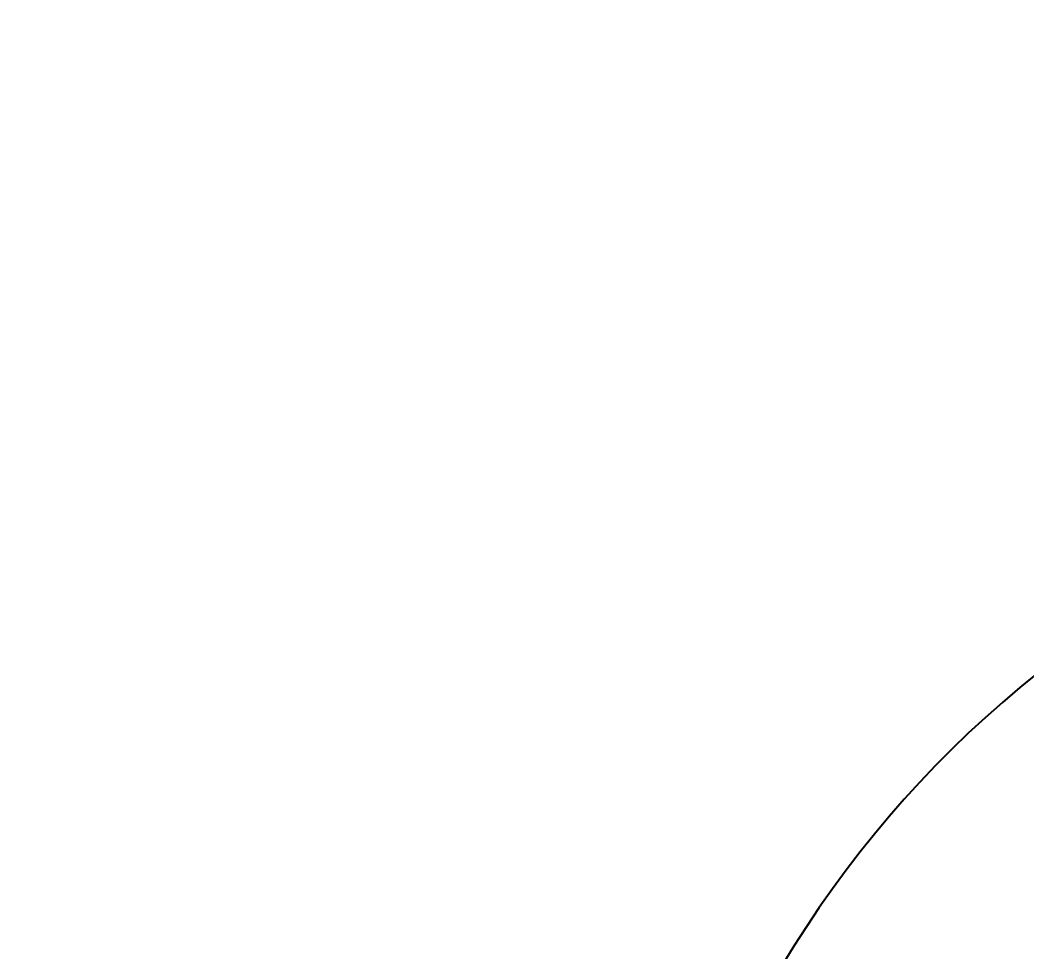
# Model space of a CAD drawing. Header units: millimetres. Extents: x 5828 to 6704, y 123 to 421.
# Drawn here: x 6560.08 to 6571.6, y 229.4 to 240.07 of the extents above; entities that cross this region are included whole.
import ezdxf

# ---------------------------------------------------------------- set-up
doc = ezdxf.new("R2010")
doc.units = ezdxf.units.MM
doc.layers.add('尺寸标注', color=7, linetype='Continuous')
doc.layers.add('运动范围', color=7, linetype='Continuous')
doc.styles.add('微软雅黑', font='msyh.ttc', dxfattribs={"height": 1.5})
doc.dimstyles.new('尺寸标注_1_20比例', dxfattribs={"dimtxt": 1.5, "dimasz": 1.25, "dimexe": 0.5, "dimexo": 0.4, "dimgap": 0.5, "dimtad": 1, "dimdec": 1, "dimlfac": 20, "dimdsep": 46, "dimtxsty": '微软雅黑', "dimcen": 0.09, "dimadec": 0, "dimazin": 0, "dimtp": 0.01, "dimtm": 0.01, "dimtfac": 1, "dimtdec": 1, "dimtofl": 0, "dimtmove": 0, "dimatfit": 3, "dimfxl": 1, "dimtolj": 1, "dimarcsym": 0})

# ---------------------------------------------------------------- blocks, each defined once
blk = doc.blocks.new('*D819')
at = {"layer": 'Defpoints', "color": 0}
for p in [(6584.351, 234.274), (6633.685, 232.46), (6518.548, 222.899), (6579.444, 222.899), (6638.115, 222.899)]:
    blk.add_point(p, dxfattribs=at)
at = {"layer": '尺寸标注', "color": 0, "lineweight": -2}
blk.add_arc((6579.444, 222.899), 12.388, 15.78, 174.2161, dxfattribs=at)
at = {"layer": '尺寸标注', "color": 0}
for points in [[(6591.162, 226.222), (6591.568, 226.315), (6591.644, 225.05)], [(6566.911, 224.158), (6567.327, 224.137), (6567.056, 222.899)]]:
    blk.add_solid(points, dxfattribs=at)
at = {"layer": '尺寸标注', "color": 0, "insert": (6578.253, 236.514), "char_height": 1.5, "attachment_point": 5, "rotation": 4.9981, "style": '微软雅黑'}
blk.add_mtext('\\A1;-\\A1;170%%d', dxfattribs=at)

msp = doc.modelspace()

# ---------------------------------------------------------------- linework, layer by layer
at = {"layer": '运动范围'}
msp.add_arc((6579.472, 222.9006), 55.0498, 10, 349.99357, dxfattribs=at)

# ---------------------------------------------------------------- dimensions: what is measured, and where the dimension line sits
at = {"layer": '尺寸标注'}
dim = msp.add_angular_dim_2l(base=(6584.3508, 234.274), line1=((6518.5475, 222.8994), (6638.115, 222.8994)), line2=((6633.6855, 232.4599), (6579.4437, 222.8994)), text='\\A1;-<>', dimstyle='尺寸标注_1_20比例', override={"dimtxsty": '微软雅黑'}, dxfattribs=at)
dim.commit()
dim.dimension.update_dxf_attribs({"geometry": '*D819', "text_midpoint": (6578.253, 236.5144)})

doc.saveas('drawing.dxf')
